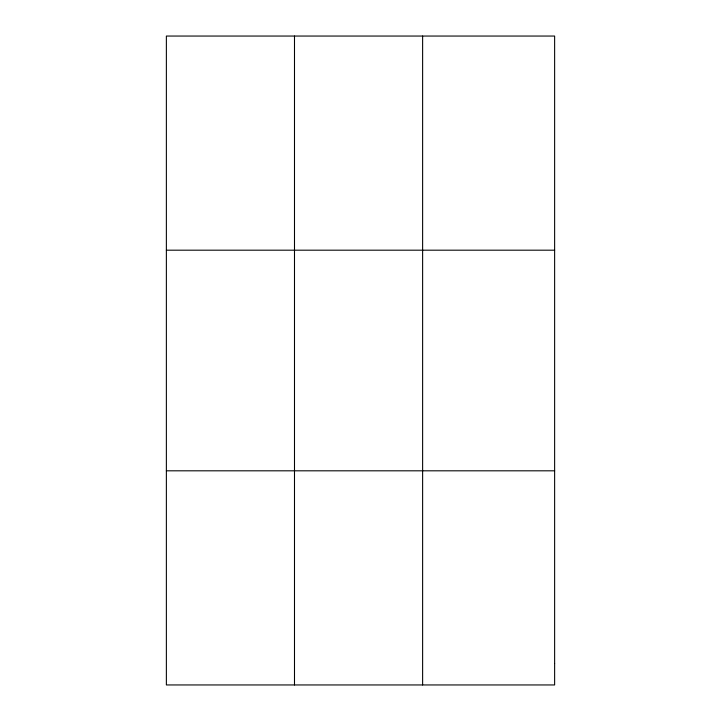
<?xml version="1.0" encoding="UTF-8"?>
<svg xmlns="http://www.w3.org/2000/svg" width="721" height="721" viewBox="0 0 721 721"><rect width="100%" height="100%" fill="white"/><g stroke="black" fill="none" stroke-linecap="round" stroke-linejoin="round"><path stroke-width="1.08" d="M294.492 684.95L294.492 36.05M422.623 684.95L422.623 36.05M166.371 250.187L554.629 250.187M166.371 470.813L554.629 470.813M554.629 663.536L554.629 684.95L166.371 684.95L166.371 36.05L554.629 36.05L554.629 663.536"/></g></svg>
